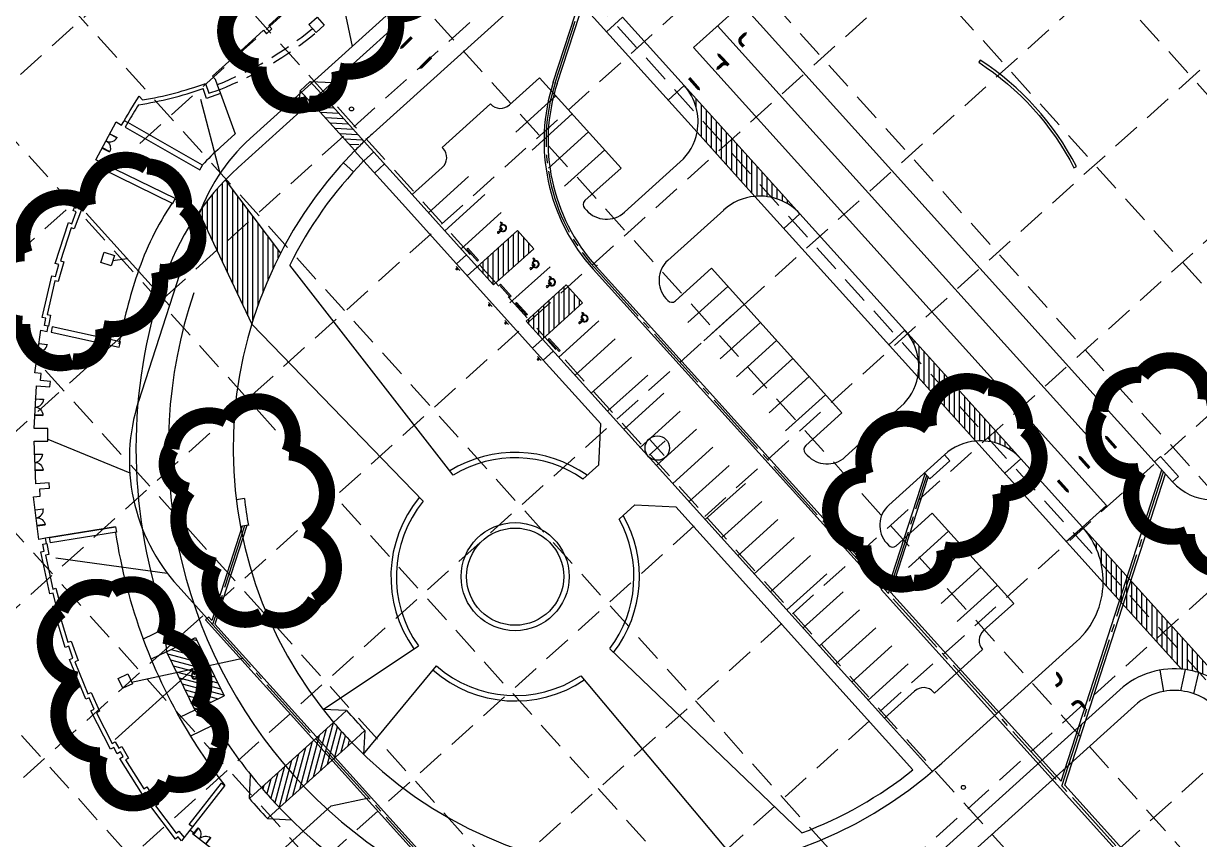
# Model space of a CAD drawing. Header units: inches. Extents: x 5194 to 8721, y 2249 to 5862.
# Drawn here: x 6874 to 7309.4, y 4544.9 to 4846.8 of the extents above; entities that cross this region are included whole.
import ezdxf

# ---------------------------------------------------------------- set-up
doc = ezdxf.new("R2010")
doc.units = ezdxf.units.IN
doc.header["$LTSCALE"] = 60
doc.header["$MEASUREMENT"] = 0
for name, pattern in [('03139 BASE$0$HIDDEN2', [0.1875, 0.125, -0.0625]), ('HIDDEN', [0.375, 0.25, -0.125]), ('SCENT', [0.55, 0.4, -0.05, 0.05, -0.05])]:
    doc.linetypes.add(name, pattern=pattern)
for name, color, linetype in [('03139 BASE$0$A-CURB', 7, 'Continuous'), ('03139 BASE$0$A-Pkng', 7, 'Continuous'), ('03139 BASE$0$A-Wall-Abov', 8, '03139 BASE$0$HIDDEN2'), ('03139 BASE$0$A1-FLOR-OUTLINE', 7, 'Continuous'), ('03139 BASE$0$A1-FLOR-OUTLINE-NEW', 7, 'Continuous'), ('03139 BASE$0$AS-MOWSTRIP', 7, 'Continuous'), ('03139 BASE$0$CCURB', 7, 'Continuous'), ('03139 BASE$0$CSTRIPE', 8, 'Continuous'), ('03139 BASE$0$CWALK', 7, 'Continuous'), ('03139 BASE$0$DOORSWINGS', 7, 'Continuous'), ('03139 BASE$0$HC', 7, 'Continuous'), ('03139 BASE$0$pinlet', 7, 'Continuous'), ('BASE', 7, 'Continuous'), ('COORD-CL', 7, 'Continuous'), ('grid', 254, 'HIDDEN'), ('Pstm', 7, 'Continuous'), ('pstmcl', 8, 'SCENT')]:
    doc.layers.add(name, color=color, linetype=linetype)
pattern_1 = [(90, (-30.148, 33.408), (-1.875, 6e-11), [])]

# ---------------------------------------------------------------- blocks, each defined once
blk = doc.blocks.new('03139 BASE$0$I_SITE_PARKING_Arrow Right_P')
at = {"color": 0, "linetype": 'ByBlock', "lineweight": -2}
blk.add_lwpolyline([(0, 0, 0.0729, 0.0729, 0), (0.084, 0, 0.0729, 0.0729, -0.413674), (0.187, -0.102, 0.0729, 0.0729, 0), (0.187, -0.134, 0.177, 0, 0), (0.187, -0.27, 0, 0, 0)], format="xyseb", dxfattribs=at)
blk = doc.blocks.new('03139 BASE$0$I_SITE_PARKING_Arrow Straight & Left_P')
at = {"color": 0, "linetype": 'ByBlock', "lineweight": -2}
for points in [[(0, 0, 0.0729, 0.0729, 0), (0.011, 0, 0.0729, 0.0729, 0.413674), (0.114, 0.102, 0.0729, 0.0729, 0), (0.114, 0.134, 0.177, 0, 0), (0.114, 0.27, 0, 0, 0)], [(0, 0, 0.0678, 0.0678, 0), (0.232, 0, 0.174, 0, 0), (0.368, 0, 0, 0, 0)]]:
    blk.add_lwpolyline(points, format="xyseb", dxfattribs=at)
blk = doc.blocks.new('03139 BASE$0$I_SITE_PARKING_Arrow Left_P')
at = {"color": 0, "linetype": 'ByBlock', "lineweight": -2}
blk.add_lwpolyline([(0, 0, 0.0729, 0.0729, 0), (0.084, 0, 0.0729, 0.0729, 0.413674), (0.187, 0.102, 0.0729, 0.0729, 0), (0.187, 0.134, 0.177, 0, 0), (0.187, 0.27, 0, 0, 0)], format="xyseb", dxfattribs=at)
blk = doc.blocks.new('03139 BASE$0$HC2')
at = {"layer": '03139 BASE$0$HC', "linetype": 'Continuous'}
for p, q in [((-0.01, 0.015), (-0.01, 0.009)), ((-0.009, 0.043), (-0.005, -0.005)), ((-0.003, 0.036), (-0.001, 0.016)), ((-0.001, 0.016), (0.015, 0.016)), ((0, 0), (-0.001, 0.011)), ((-0.001, 0.011), (0.015, 0.011)), ((0, 0), (0.027, 0)), ((0.015, 0.011), (0.015, 0.016)), ((0.042, -0.035), (0.027, 0)), ((-0.005, -0.005), (0.024, -0.005)), ((0.039, -0.042), (0.024, -0.005)), ((0.029, -0.028), (0.026, -0.02)), ((0.039, -0.042), (0.055, -0.035)), ((0.042, -0.035), (0.053, -0.03)), ((0.055, -0.035), (0.053, -0.03))]:
    blk.add_line(p, q, dxfattribs=at)
for centre, radius, start, end in [((-0.001, -0.016), 0.0326, 106.7285, 338.4897), ((-0.001, -0.016), 0.0272, 109.1687, 351.8427), ((-0.001, 0.044), 0.00816, 255.546, 184.6199)]:
    blk.add_arc(centre, radius, start, end, dxfattribs=at)

msp = doc.modelspace()

# ---------------------------------------------------------------- hatches: boundary and pattern name
at = {"layer": '03139 BASE$0$CSTRIPE'}
h = msp.add_hatch(dxfattribs=at)
h.set_pattern_fill('ANSI31', color=256, scale=15, angle=312.0636, style=0)
h.set_pattern_definition([(357.063597, (-0.1603, -0.1239), (0.0960515, 1.87253815), [])])
h.paths.add_polyline_path([(6999.79, 4803.44), (6996.49, 4800.46), (6980.93, 4817.7), (6984.23, 4820.68)])
h = msp.add_hatch(dxfattribs=at)
h.set_pattern_fill('ANSI31', color=256, scale=15, angle=45, style=0)
edge = h.paths.add_edge_path()
edge.add_arc((7146.66, 4762.98), 20, 42.0636, 95.1937)
edge.add_line((7144.85, 4782.9), (7123.42, 4806.65))
edge.add_arc((7103.79, 4810.49), 20, 348.9335, 402.0636)
edge.add_line((7118.64, 4823.89), (7161.51, 4776.38))
h = msp.add_hatch(dxfattribs=at)
h.set_pattern_fill('ANSI31', color=256, scale=15, angle=45, style=0)
h.set_pattern_definition([(90, (6902.7453, 4513.1456), (-1.875, 6e-11), [])])
h.paths.add_polyline_path([(6969.26, 4761.91), (6961.31, 4772.45, 0.034911), (6951.23, 4751.13), (6958.54, 4735.63, -0.045264)])
h.paths.add_polyline_path([(6961.31, 4772.45), (6948.81, 4788.99, 0.038606), (6938.95, 4777.15), (6951.23, 4751.13, -0.034911)])
h = msp.add_hatch(dxfattribs=at)
h.set_pattern_fill('ANSI31', color=256, scale=15, angle=45, style=0)
h.set_pattern_definition(pattern_1)
h.paths.add_polyline_path([(7042.06, 4756.81), (7048.09, 4750.13), (7062.94, 4763.53), (7056.91, 4770.21)])
h = msp.add_hatch(dxfattribs=at)
h.set_pattern_fill('ANSI31', color=256, scale=15, angle=45, style=0)
h.set_pattern_definition(pattern_1)
h.paths.add_polyline_path([(7060.15, 4736.76), (7066.18, 4730.08), (7081.03, 4743.48), (7075, 4750.16)])
h = msp.add_hatch(dxfattribs=at)
h.set_pattern_fill('ANSI31', color=256, scale=15, angle=45, style=0)
edge = h.paths.add_edge_path()
edge.add_line((7200.37, 4733.32), (7243.25, 4685.8))
edge.add_arc((7228.4, 4672.41), 20, 42.0636, 95.1937)
edge.add_line((7226.59, 4692.32), (7205.15, 4716.08))
edge.add_arc((7185.52, 4719.92), 20, 348.9335, 402.0636)
h = msp.add_hatch(dxfattribs=at)
h.set_pattern_fill('ANSI31', color=256, scale=15, angle=45, style=0)
h.paths.add_polyline_path([(7294.22, 4629.33), (7288.28, 4623.97), (7302.75, 4607.93, -0.01281), (7304.28, 4607.75, -0.041739), (7309.15, 4606.64, -0.13315), (7322.35, 4598.14)])
h.paths.add_polyline_path([(7266.08, 4660.51, -0.189103), (7273.8, 4640), (7288.28, 4623.97), (7294.22, 4629.33)])
h = msp.add_hatch(dxfattribs=at)
h.set_pattern_fill('ANSI31', color=256, scale=15, angle=300, style=0)
h.paths.add_polyline_path([(6937.75, 4619.64), (6948.28, 4598.07), (6937.49, 4592.81), (6926.97, 4614.38)])
h = msp.add_hatch(dxfattribs=at)
h.set_pattern_fill('ANSI31', color=256, scale=15, angle=30, style=0)
h.paths.add_polyline_path([(6995.55, 4580.81, -0.01592), (6988.85, 4588.23), (6979.93, 4580.19, 0.014789), (6986.63, 4572.77)])
h.paths.add_polyline_path([(6986.63, 4572.77, -0.014789), (6979.93, 4580.19), (6971.02, 4572.15, 0.013809), (6977.72, 4564.72)])
h.paths.add_polyline_path([(6971.02, 4572.15), (6962.26, 4564.24, 0.012938), (6968.95, 4556.81), (6977.72, 4564.72, -0.013809)])

# ---------------------------------------------------------------- linework, layer by layer
at = {"layer": '03139 BASE$0$A-CURB', "ltscale": 260}
for p, q in [((7105.72, 4687.07), (7111.59, 4692.37)), ((7105.88, 4692.88), (7111.25, 4686.94))]:
    msp.add_line(p, q, dxfattribs=at)
at = {"layer": '03139 BASE$0$A-CURB'}
msp.add_lwpolyline([(7262.97, 4793.43), (7263.86, 4793.89, 0.130537), (7228.26, 4833.34), (7227.72, 4832.5, -0.130617)], format="xyb", close=True, dxfattribs=at)
at = {"layer": '03139 BASE$0$A-CURB', "ltscale": 260}
msp.add_circle((7108.7, 4689.76), 4.53, dxfattribs=at)
at = {"layer": '03139 BASE$0$A-Pkng', "lineweight": -2}
for points in [[(7017.8, 4841.76, 1.13, 1.13, 0), (7015.05, 4839.03, 2.91, 0, 0), (7013.44, 4837.44, 0, 0, 0)], [(7024.91, 4834.34, 1.13, 1.13, 0), (7022.16, 4831.61, 2.91, 0, 0), (7020.56, 4830.02, 0, 0, 0)], [(7120.49, 4826.68, 1.13, 1.13, 0), (7123.05, 4823.76, 2.91, 0, 0), (7124.54, 4822.06, 0, 0, 0)], [(7278.53, 4689.75, 1.13, 1.13, 0), (7275.95, 4692.64, 2.91, 0, 0), (7274.44, 4694.32, 0, 0, 0)], [(7268.7, 4682.34, 1.13, 1.13, 0), (7266.12, 4685.22, 2.91, 0, 0), (7264.61, 4686.9, 0, 0, 0)], [(7257.04, 4677.8, 1.13, 1.13, 0), (7259.63, 4674.91, 2.91, 0, 0), (7261.14, 4673.23, 0, 0, 0)]]:
    msp.add_lwpolyline(points, format="xyseb", dxfattribs=at)
at = {"layer": '03139 BASE$0$A-Wall-Abov'}
for centre, radius, start, end in [((6896.94, 4947.23), 132.36, 291.6713, 309.4628), ((6897.02, 4947.09), 134.19, 291.6215, 309.5126)]:
    msp.add_arc(centre, radius, start, end, dxfattribs=at)
at = {"layer": '03139 BASE$0$A1-FLOR-OUTLINE'}
msp.add_lwpolyline([(6947.29, 4565.73), (6948.47, 4564.81), (6936.59, 4549.56), (6935.4, 4550.48)], close=True, dxfattribs=at)
at = {"layer": '03139 BASE$0$A1-FLOR-OUTLINE-NEW'}
msp.add_line((6908.09, 4660.6), (6882.19, 4656.37), dxfattribs=at)
msp.add_lwpolyline([(6956.12, 4531.78), (6936.66, 4546.95), (6936.97, 4547.34), (6935.66, 4548.37), (6932.57, 4544.4), (6931.35, 4545.86), (6930.34, 4545.02), (6920.79, 4557.66), (6921.89, 4558.42), (6919.25, 4562.25), (6918.14, 4561.5), (6909.74, 4574.92), (6910.89, 4575.59), (6909.89, 4577.32), (6908.74, 4576.66), (6907.43, 4578.98), (6906.27, 4578.34), (6899.02, 4592.52), (6900.23, 4593.09), (6898.29, 4597.33), (6897.07, 4596.79), (6891.08, 4611.55), (6892.34, 4612.01), (6890.78, 4616.41), (6889.51, 4615.97), (6884.84, 4631.2), (6886.13, 4631.54), (6884.96, 4636.06), (6883.74, 4635.76), (6880.39, 4651.33), (6881.65, 4651.55), (6881.19, 4654.18), (6882.5, 4654.39), (6882.19, 4656.37), (6879.72, 4655.97), (6877.76, 4671.76), (6880.25, 4671.99), (6880.03, 4674.62), (6883.68, 4674.9), (6883.54, 4676.89), (6878.55, 4676.53), (6877.98, 4692.35), (6882.98, 4692.31), (6883.02, 4696.98), (6878.02, 4697.02), (6878.83, 4712.83), (6883.81, 4712.39), (6883.98, 4714.39), (6880.34, 4714.71), (6880.6, 4717.34), (6878.28, 4717.59), (6880.47, 4733.34), (6882.77, 4732.94), (6883.12, 4734.91), (6881.81, 4735.14), (6882.3, 4737.76), (6881, 4738.01), (6884.56, 4753.54), (6885.85, 4753.19), (6887.09, 4757.69), (6885.81, 4758.06), (6890.71, 4773.21), (6891.96, 4772.75), (6893.59, 4777.13), (6892.36, 4777.62), (6898.56, 4792.28), (6899.77, 4791.72), (6900.9, 4794.13), (6902.1, 4793.55), (6902.97, 4795.35), (6900.87, 4796.37), (6908.33, 4810.42), (6910.35, 4809.26, -0.013365), (6916.86, 4819.92), (6918.09, 4818.55, 0.046469), (6941.43, 4824.69), (6942.69, 4821.03), (6946.47, 4822.34), (6945.17, 4826.12), (6944.05, 4827.36), (6952.46, 4834.95), (6953.58, 4833.71), (6955.56, 4835.5), (6954.44, 4836.73), (6962.86, 4844.33), (6963.97, 4843.09), (6965.95, 4844.88), (6964.84, 4846.11), (6973.25, 4853.71)], format="xyb", dxfattribs=at)
for points in [[(6979.73, 4846.53), (6982.7, 4849.21), (6985.38, 4846.24), (6982.41, 4843.56)], [(6912.69, 4810.22), (6911.65, 4808.52), (6939.29, 4792.68), (6940.29, 4794.42)], [(6903.54, 4795.07), (6902.63, 4793.29), (6929.34, 4780.31), (6930.21, 4782.11)], [(6884.66, 4734.57), (6884.24, 4732.62), (6909.5, 4727.13), (6909.93, 4729.08)], [(6883.67, 4656.61), (6908.09, 4660.6), (6908.42, 4658.62), (6883.99, 4654.63)]]:
    msp.add_lwpolyline(points, close=True, dxfattribs=at)
at = {"layer": '03139 BASE$0$A1-FLOR-OUTLINE-NEW', "color": 2}
msp.add_lwpolyline([(6903.54, 4795.07), (6902.63, 4793.29), (6929.34, 4780.31), (6930.21, 4782.11)], close=True, dxfattribs=at)
at = {"layer": '03139 BASE$0$AS-MOWSTRIP'}
for p, q in [((6941.76, 4819.12), (6940.5, 4822.77)), ((6946.96, 4820.92), (6941.76, 4819.12)), ((6911.36, 4811), (6912.69, 4810.22))]:
    msp.add_line(p, q, dxfattribs=at)
for points in [[(6902.26, 4793.49), (6900.49, 4789.74), (6899.34, 4790.27), (6894.33, 4778.44), (6895.51, 4777.97), (6892.85, 4770.83), (6891.66, 4771.27), (6887.71, 4759.07), (6888.93, 4758.72), (6886.9, 4751.36), (6885.67, 4751.69), (6882.8, 4739.19), (6884.05, 4738.95), (6883.28, 4734.86)], [(6882.67, 4654.44), (6883.38, 4650.34), (6882.19, 4650.13), (6884.88, 4637.59), (6886.04, 4637.87), (6887.96, 4630.48), (6886.73, 4630.15), (6890.49, 4617.9), (6891.69, 4618.31), (6894.25, 4611.12), (6893.06, 4610.68), (6897.88, 4598.79), (6899.04, 4599.31), (6902.21, 4592.36), (6901.06, 4591.82), (6906.9, 4580.4), (6908.01, 4581.02), (6909.3, 4578.72), (6910.44, 4579.37), (6912.94, 4575.05), (6911.83, 4574.41), (6918.59, 4563.62), (6919.64, 4564.33), (6923.98, 4558.03), (6922.93, 4557.31), (6930.59, 4547.18), (6931.54, 4547.96), (6933.51, 4545.61)]]:
    msp.add_lwpolyline(points, dxfattribs=at)
for centre, radius, start, end in [((6896.8, 4946.89), 131.59, 278.6724, 289.3964), ((7112.98, 4692.9), 232.17, 147.7435, 149.6381)]:
    msp.add_arc(centre, radius, start, end, dxfattribs=at)
at = {"layer": '03139 BASE$0$CCURB'}
for p, q in [((7037.36, 4869.18), (6987.44, 4824.14)), ((7053.44, 4851.36), (7003.52, 4806.32)), ((7139.95, 4854.01), (7299.5, 4677.2)), ((7095.81, 4849.19), (7118.64, 4823.89)), ((7065.12, 4826.78), (7053.98, 4816.73)), ((7065.12, 4826.78), (7095.27, 4793.38)), ((6987.44, 4824.14), (6984.06, 4821.08)), ((6980.35, 4817.73), (6953.5, 4793.51)), ((7046.92, 4817.1), (7029.1, 4801.02)), ((7029.1, 4801.02), (7029.44, 4800.65)), ((7096.55, 4777.02), (7117.19, 4795.64)), ((7029.08, 4793.58), (7017.94, 4783.53)), ((7095.27, 4793.38), (7081.9, 4781.32)), ((7017.94, 4783.53), (7042.06, 4756.81)), ((7081.76, 4778.49), (7082.43, 4777.75)), ((7112.63, 4759.21), (7133.27, 4777.83)), ((7161.51, 4776.38), (7200.37, 4733.32)), ((7034.33, 4757.91), (7066.49, 4722.28)), ((7115.4, 4744.2), (7128.77, 4756.26)), ((7128.77, 4756.26), (7177, 4702.8)), ((7111.91, 4745.08), (7112.58, 4744.34)), ((7066.18, 4730.08), (7192.8, 4589.77)), ((7163.64, 4690.74), (7177, 4702.8)), ((7178.29, 4686.45), (7198.92, 4705.07)), ((7163.49, 4687.92), (7164.16, 4687.18)), ((7194.37, 4668.63), (7215, 4687.25)), ((7243.25, 4685.8), (7266.08, 4660.51)), ((7210.5, 4665.68), (7197.14, 4653.62)), ((7210.5, 4665.68), (7240.65, 4632.27)), ((7193.64, 4654.51), (7194.31, 4653.77)), ((7240.65, 4632.27), (7229.51, 4622.22)), ((6925.72, 4628.23), (6926.97, 4614.38)), ((7263.9, 4618.14), (7213.99, 4573.09)), ((6926.97, 4614.38), (6937.49, 4592.81)), ((7229.15, 4615.16), (7211.33, 4599.08)), ((7203.94, 4599.82), (7192.8, 4589.77)), ((7211, 4599.46), (7211.33, 4599.08)), ((7279.98, 4600.32), (7230.07, 4555.27)), ((6947.64, 4583.29), (6937.49, 4592.81)), ((7230.07, 4555.27), (7196.13, 4524.65))]:
    msp.add_line(p, q, dxfattribs=at)
for centre, radius, start, end in [((7050.63, 4820.45), 5, 222.0636, 312.0636), ((7108.75, 4689.7), 157.08, 132.0636, 133.7255), ((7103.79, 4810.49), 20, 312.0636, 348.9335), ((7108.75, 4689.7), 157.08, 135.5513, 220.2395), ((7025.73, 4797.3), 5, 312.0636, 42.0636), ((7020.5, 4719.27), 100, 132.0636, 161.4799), ((7083.24, 4779.83), 2, 132.0636, 222.0636), ((7146.66, 4762.98), 20, 132.0636, 132.0636), ((7146.66, 4762.98), 20, 95.1937, 132.0636), ((7089.85, 4784.45), 10, 222.0636, 312.0636), ((7119.33, 4751.78), 10, 132.0636, 222.0636), ((7108.75, 4689.7), 193.08, 161.4799, 198.5647), ((7114.06, 4745.68), 2, 222.0636, 312.0636), ((7185.52, 4719.92), 20, 312.0636, 348.9335), ((7164.98, 4689.26), 2, 132.0636, 222.0636), ((7228.4, 4672.41), 20, 95.1937, 132.0636), ((7171.59, 4693.88), 10, 222.0636, 312.0636), ((7314.35, 4690.6), 20, 222.0636, 312.0636), ((7201.07, 4661.21), 10, 132.0636, 222.0636), ((7195.8, 4655.11), 2, 222.0636, 312.0636), ((7243.8, 4640.41), 30, 312.0636, 359.2302), ((7232.86, 4618.51), 5, 132.0636, 222.0636), ((7108.75, 4689.7), 203.08, 200.3524, 211.6563), ((7300.08, 4578.05), 30, 81.9614, 132.0636), ((7300.08, 4578.05), 30, 42.0636, 72.401), ((7207.29, 4596.11), 5, 42.0636, 132.0636), ((7300.08, 4578.05), 22, 54.4527, 99.9096), ((7108.75, 4689.7), 193.08, 213.4441, 220.5797), ((7108.75, 4689.7), 157.08, 223.8877, 312.0636), ((7108.75, 4689.7), 193.08, 223.5475, 282.6473)]:
    msp.add_arc(centre, radius, start, end, dxfattribs=at)
at = {"layer": '03139 BASE$0$CSTRIPE'}
for p, q in [((7122.13, 4837.93), (7139.95, 4854.01)), ((7131.04, 4845.97), (7283.89, 4676.59)), ((7122.13, 4837.93), (7274.99, 4668.55)), ((6984.06, 4821.08), (7000.18, 4803.22)), ((7071.15, 4820.1), (7056.3, 4806.7)), ((7118.64, 4823.89), (7161.51, 4776.38)), ((6980.45, 4817.82), (6996.71, 4799.8)), ((7077.18, 4813.42), (7062.33, 4800.02)), ((7083.21, 4806.74), (7068.36, 4793.34)), ((7123.42, 4806.65), (7144.85, 4782.9)), ((7089.24, 4800.06), (7074.39, 4786.66)), ((7038.82, 4790.25), (7023.97, 4776.85)), ((6969.26, 4761.91), (6948.84, 4788.96)), ((7044.85, 4783.57), (7030, 4770.17)), ((6938.99, 4777.05), (6958.54, 4735.63)), ((7050.88, 4776.89), (7036.03, 4763.49)), ((7056.91, 4770.21), (7042.06, 4756.81)), ((7056.91, 4770.21), (7062.94, 4763.53)), ((7062.94, 4763.53), (7048.09, 4750.13)), ((7035.53, 4755.51), (7034.19, 4756.99)), ((7042.06, 4756.81), (7048.09, 4750.13)), ((7068.97, 4756.84), (7054.12, 4743.45)), ((7075, 4750.16), (7060.15, 4736.76)), ((7075, 4750.16), (7081.03, 4743.48)), ((7119.95, 4736.17), (7134.8, 4749.57)), ((7047.59, 4742.14), (7046.25, 4743.63)), ((7081.03, 4743.48), (7066.18, 4730.08)), ((7125.98, 4729.49), (7140.82, 4742.89)), ((7053.62, 4735.46), (7052.28, 4736.95)), ((7060.15, 4736.76), (7066.18, 4730.08)), ((7087.06, 4736.8), (7072.21, 4723.4)), ((7132.01, 4722.81), (7146.85, 4736.21)), ((7200.37, 4733.32), (7243.25, 4685.8)), ((7093.08, 4730.12), (7078.24, 4716.72)), ((7138.04, 4716.13), (7152.88, 4729.53)), ((7065.68, 4722.1), (7064.34, 4723.58)), ((7099.11, 4723.44), (7084.27, 4710.04)), ((7144.07, 4709.45), (7158.91, 4722.85)), ((7105.14, 4716.75), (7090.3, 4703.36)), ((7150.1, 4702.77), (7164.94, 4716.17)), ((7205.15, 4716.08), (7226.59, 4692.32)), ((7111.17, 4710.07), (7096.33, 4696.67)), ((7156.12, 4696.08), (7170.97, 4709.48)), ((7117.2, 4703.39), (7102.36, 4689.99)), ((7123.23, 4696.71), (7108.38, 4683.31)), ((7129.26, 4690.03), (7114.41, 4676.63)), ((7135.29, 4683.35), (7120.44, 4669.95)), ((7141.32, 4676.67), (7126.47, 4663.27)), ((7147.35, 4669.98), (7132.5, 4656.58)), ((7274.99, 4668.55), (7266.08, 4660.51)), ((7153.38, 4663.3), (7138.53, 4649.9)), ((7216.53, 4659), (7201.68, 4645.6)), ((7266.08, 4660.51), (7322.35, 4598.14)), ((7159.41, 4656.62), (7144.56, 4643.22)), ((7222.56, 4652.32), (7207.71, 4638.92)), ((7165.44, 4649.94), (7150.59, 4636.54)), ((7171.47, 4643.26), (7156.62, 4629.86)), ((7228.59, 4645.64), (7213.74, 4632.24)), ((7234.62, 4638.96), (7219.77, 4625.56)), ((7273.8, 4640), (7302.75, 4607.93)), ((7177.5, 4636.58), (7162.65, 4623.18)), ((7183.53, 4629.89), (7168.68, 4616.49)), ((6926.97, 4614.38), (6937.75, 4619.64)), ((6937.75, 4619.64), (6948.28, 4598.07)), ((7189.56, 4623.21), (7174.71, 4609.81)), ((7195.59, 4616.53), (7180.74, 4603.13)), ((7201.62, 4609.85), (7186.77, 4596.45)), ((6937.49, 4592.81), (6948.28, 4598.07)), ((6962.11, 4564.11), (6988.85, 4588.23)), ((6968.81, 4556.68), (6995.55, 4580.81))]:
    msp.add_line(p, q, dxfattribs=at)
for points in [[(7038.15, 4763.38), (7038.52, 4763.72), (7042.54, 4759.26), (7042.17, 4758.93)], [(7050.21, 4750.02), (7050.58, 4750.35), (7054.6, 4745.9), (7054.23, 4745.56)], [(7056.24, 4743.34), (7056.61, 4743.67), (7060.63, 4739.22), (7060.26, 4738.88)], [(7068.3, 4729.97), (7068.67, 4730.31), (7072.69, 4725.85), (7072.32, 4725.52)]]:
    msp.add_lwpolyline(points, close=True, dxfattribs=at)
at = {"layer": '03139 BASE$0$CSTRIPE', "const_width": 0.5}
for points in [[(7034.18, 4755.98, 1), (7034.68, 4755.98, 1)], [(7046.24, 4742.62, 1), (7046.74, 4742.62, 1)], [(7052.27, 4735.94, 1), (7052.77, 4735.94, 1)], [(7064.32, 4722.57, 1), (7064.82, 4722.57, 1)]]:
    msp.add_lwpolyline(points, format="xyb", close=True, dxfattribs=at)
at = {"layer": '03139 BASE$0$CSTRIPE'}
for centre, radius, start, end in [((7108.75, 4689.7), 181.08, 161.4799, 282.6473), ((7300.08, 4578.05), 30, 72.401, 81.9614)]:
    msp.add_arc(centre, radius, start, end, dxfattribs=at)
at = {"layer": '03139 BASE$0$CWALK'}
for p, q in [((7076.2, 4858.97), (7123.42, 4806.65)), ((7089.87, 4843.83), (7095.81, 4849.19)), ((6976.49, 4822), (6980.2, 4825.35)), ((6980.2, 4825.35), (6988.58, 4825.02)), ((6984.06, 4821.08), (6980.2, 4825.35)), ((6946.47, 4822.34), (6952.46, 4806.04)), ((6976.52, 4822.22), (6975.37, 4813.24)), ((6980.35, 4817.73), (6976.49, 4822)), ((6984.06, 4821.08), (6980.35, 4817.73)), ((7112.7, 4818.53), (7118.64, 4823.89)), ((6952.46, 4806.04), (6946.8, 4800.93)), ((7017.94, 4783.53), (7000.18, 4803.22)), ((7014.23, 4780.19), (6996.62, 4799.7)), ((6999.98, 4795.98), (7003.69, 4799.33)), ((6996.19, 4791.97), (6992.49, 4795.33)), ((7003.99, 4791.53), (7007.71, 4794.88)), ((7144.85, 4782.9), (7205.15, 4716.08)), ((7014.23, 4780.19), (7034.33, 4757.91)), ((7155.57, 4771.02), (7161.51, 4776.38)), ((7038.04, 4761.26), (7034.33, 4757.91)), ((7042.06, 4756.81), (7038.35, 4753.46)), ((7194.43, 4727.96), (7200.37, 4733.32)), ((7066.18, 4730.08), (7062.47, 4726.73)), ((7070.2, 4725.63), (7066.49, 4722.28)), ((7066.49, 4722.28), (7087.8, 4698.66)), ((7087.02, 4683.57), (7087.8, 4698.66)), ((7226.59, 4692.32), (7273.8, 4640)), ((7237.31, 4680.45), (7243.25, 4685.8)), ((7081.18, 4678.29), (7087.02, 4683.57)), ((7094.57, 4663.44), (7100.42, 4668.72)), ((7100.42, 4668.72), (7115.52, 4667.94)), ((7115.52, 4667.94), (7203.34, 4570.62)), ((7260.14, 4655.15), (7266.08, 4660.51)), ((6926.2, 4622.9), (6918.35, 4619.07)), ((6984.93, 4593.05), (7020.26, 4616.58)), ((6926.97, 4614.38), (6921.29, 4611.61)), ((6999.94, 4576.43), (7026.96, 4609.16)), ((7296.3, 4599.72), (7294.92, 4607.6)), ((7302.49, 4599.91), (7304.28, 4607.75)), ((7307.37, 4598.8), (7309.15, 4606.64)), ((7285.34, 4594.38), (7196.66, 4514.35)), ((6937.49, 4592.81), (6931.82, 4590.04)), ((6993.68, 4592.6), (6984.83, 4593.05)), ((6993.68, 4592.6), (6988.85, 4588.23)), ((7192.8, 4589.77), (7210.56, 4570.09)), ((6943.74, 4586.95), (6935.89, 4583.12)), ((7000.38, 4585.18), (6995.55, 4580.81)), ((7000.38, 4585.18), (6999.93, 4576.33)), ((6957.65, 4560.09), (6958.11, 4568.94)), ((6948.47, 4564.81), (6948.55, 4564.9)), ((6957.65, 4560.09), (6962.11, 4564.11)), ((6964.35, 4552.66), (6968.81, 4556.68)), ((6964.35, 4552.66), (6973.2, 4552.21))]:
    msp.add_line(p, q, dxfattribs=at)
for points in [[(6981.63, 4819.99, 0, 0.52, 0), (6980.56, 4821.18, 0, 0, 0), (6979.14, 4822.76, 0, 0, 0)], [(7120.04, 4815.34, 0, 0.52, 0), (7118.97, 4816.53, 0, 0, 0), (7117.55, 4818.1, 0, 0, 0)], [(6997.5, 4796.75, 0, 0.52, 0), (6996.42, 4795.57, 0, 0, 0), (6994.98, 4794.01, 0, 0, 0)], [(7002.52, 4796.59, 0, 0.52, 0), (7003.6, 4795.4, 0, 0, 0), (7005.02, 4793.83, 0, 0, 0)], [(7153.2, 4778.65, 0, 0.52, 0), (7154.28, 4777.46, 0, 0, 0), (7155.7, 4775.88, 0, 0, 0)], [(7039.45, 4755.9, 0, 0.52, 0), (7038.38, 4757.08, 0, 0, 0), (7036.96, 4758.66, 0, 0, 0)], [(7064.88, 4727.49, 0, 0.52, 0), (7065.96, 4726.3, 0, 0, 0), (7067.38, 4724.72, 0, 0, 0)], [(7202.13, 4723.93, 0, 0.52, 0), (7201.06, 4725.12, 0, 0, 0), (7199.64, 4726.7, 0, 0, 0)], [(7235.06, 4688.6, 0, 0.52, 0), (7236.13, 4687.41, 0, 0, 0), (7237.55, 4685.84, 0, 0, 0)], [(7268.32, 4651.67, 0, 0.52, 0), (7267.25, 4652.86, 0, 0, 0), (7265.83, 4654.43, 0, 0, 0)], [(6923.33, 4615.31, 0, 0.52, 0), (6922.71, 4616.79, 0, 0, 0), (6921.89, 4618.75, 0, 0, 0)], [(7301.52, 4603.8, 0, 0.52, 0), (7299.92, 4603.82, 0, 0, 0), (7297.8, 4603.85, 0, 0, 0)], [(6936.32, 4589.63, 0, 0.52, 0), (6937.09, 4588.23, 0, 0, 0), (6938.12, 4586.37, 0, 0, 0)], [(6993.58, 4585.46, 0, 0.52, 0), (6994.77, 4586.53, 0, 0, 0), (6996.35, 4587.95, 0, 0, 0)], [(6964.23, 4559.5, 0, 0.52, 0), (6963.04, 4558.43, 0, 0, 0), (6961.46, 4557.01, 0, 0, 0)]]:
    msp.add_lwpolyline(points, format="xyseb", dxfattribs=at)
for points in [[(7033.14, 4679.72), (6972.61, 4757.47)], [(7022.06, 4670.08), (6958.54, 4735.63)], [(7091.08, 4615.51), (7162.23, 4547.34)], [(7080.36, 4605.47), (7139.07, 4535.58)], [(6936.59, 4549.56), (6935.66, 4548.37)]]:
    msp.add_lwpolyline(points, dxfattribs=at)
for radius in [20, 18]:
    msp.add_circle((7056.06, 4642.16), radius, dxfattribs=at)
for centre, radius, start, end in [((7103.79, 4810.49), 20, 348.9335, 42.0636), ((7108.75, 4689.7), 157.08, 133.7255, 135.5513), ((7020.5, 4719.27), 110, 132.0636, 136.8763), ((7108.75, 4689.7), 152.08, 135.6661, 153.5375), ((7146.66, 4762.98), 20, 42.0636, 95.1937), ((7020.5, 4719.27), 110, 146.2137, 161.4799), ((7108.75, 4689.7), 203.08, 161.4799, 169.0292), ((7185.52, 4719.92), 20, 348.9335, 42.0636), ((7228.4, 4672.41), 20, 42.0636, 95.1937), ((7056.06, 4642.16), 46, 54.6195, 121.6782), ((7056.06, 4642.16), 44, 55.2002, 121.3941), ((7056.06, 4642.16), 46, 140.3308, 215.4574), ((7056.06, 4642.16), 44, 140.6155, 215.5386), ((7056.06, 4642.16), 44, 322.7331, 28.927), ((7056.06, 4642.16), 46, 322.449, 29.5077), ((7243.8, 4640.41), 30, 359.2302, 42.0636), ((7108.75, 4689.7), 203.08, 188.8197, 200.3524), ((7056.06, 4642.16), 46, 228.6698, 303.7963), ((7056.06, 4642.16), 44, 228.5886, 303.5117), ((7300.08, 4578.05), 22, 99.9096, 132.0636), ((6849.29, 4455.56), 199.08, 40.6244, 43.5028), ((7108.75, 4689.7), 157.08, 220.2395, 223.8877), ((7108.75, 4689.7), 203.08, 211.6563, 217.9188), ((7108.75, 4689.7), 152.08, 290.5897, 308.4611), ((7108.89, 4689.83), 193.27, 220.5811, 223.5461), ((7108.75, 4689.7), 199.08, 220.6244, 223.5028)]:
    msp.add_arc(centre, radius, start, end, dxfattribs=at)
at = {"layer": '03139 BASE$0$DOORSWINGS', "elevation": -2.33}
for points in [[(6904.62, 4803.4, 0.412782), (6908.66, 4804.64, 0.792387)], [(6904.62, 4803.4, -0.412782), (6905.84, 4799.35, -0.792387)], [(6879.39, 4725.47, 0.412782), (6882.76, 4728.03, 0.792387)], [(6879.39, 4725.47, -0.412782), (6881.93, 4722.09, -0.792387)], [(6878.75, 4663.89, 0.412782), (6881.35, 4667.24, 0.792387)], [(6878.75, 4663.89, -0.412782), (6882.08, 4661.28, -0.792387)]]:
    msp.add_lwpolyline(points, format="xyb", dxfattribs=at)
at = {"layer": '03139 BASE$0$DOORSWINGS'}
for points in [[(6906.01, 4806.06), (6908.66, 4804.64), (6908.59, 4804.52), (6905.95, 4805.93)], [(6903.19, 4800.76), (6905.84, 4799.35), (6905.91, 4799.48), (6903.26, 4800.89)], [(6879.79, 4728.45), (6882.76, 4728.03), (6882.74, 4727.89), (6879.77, 4728.3)], [(6878.96, 4722.5), (6881.93, 4722.09), (6881.95, 4722.23), (6878.98, 4722.65)], [(6878.47, 4707.94), (6881.47, 4707.79), (6881.46, 4707.64), (6878.46, 4707.8)], [(6878.16, 4701.95), (6881.16, 4701.8), (6881.17, 4701.94), (6878.17, 4702.09)], [(6878.05, 4687.44), (6881.05, 4687.55), (6881.05, 4687.41), (6878.06, 4687.3)], [(6878.27, 4681.45), (6881.27, 4681.56), (6881.26, 4681.7), (6878.26, 4681.59)], [(6878.37, 4666.87), (6881.34, 4667.24), (6881.36, 4667.09), (6878.39, 4666.72)], [(6879.11, 4660.91), (6882.08, 4661.28), (6882.06, 4661.43), (6879.09, 4661.06)], [(6936.8, 4546.85), (6938.65, 4549.22), (6938.76, 4549.13), (6936.92, 4546.76)], [(6941.53, 4543.16), (6943.38, 4545.53), (6943.26, 4545.62), (6941.42, 4543.25)]]:
    msp.add_lwpolyline(points, close=True, dxfattribs=at)
for points in [[(6878.33, 4704.94, 0.412782), (6881.47, 4707.79, 0.792387)], [(6878.33, 4704.94, -0.412782), (6881.16, 4701.8, -0.792387)], [(6878.17, 4684.45, 0.412782), (6881.05, 4687.55, 0.792387)], [(6878.17, 4684.45, -0.412782), (6881.27, 4681.56, -0.792387)], [(6939.18, 4545.02, 0.412782), (6938.65, 4549.22, 0.792387)], [(6939.18, 4545.02, -0.412782), (6943.38, 4545.53, -0.792387)]]:
    msp.add_lwpolyline(points, format="xyb", dxfattribs=at)
at = {"layer": '03139 BASE$0$pinlet', "color": 5}
for p, q in [((7209.59, 4678.33), (7217.01, 4685.03)), ((7217.01, 4685.03), (7215, 4687.25)), ((7292.8, 4684.62), (7295.03, 4686.63)), ((7301.73, 4679.21), (7295.03, 4686.63)), ((7209.59, 4678.33), (7207.58, 4680.55)), ((7299.5, 4677.2), (7301.73, 4679.21)), ((6955.81, 4671.04), (6952.84, 4670.58)), ((6957.34, 4661.16), (6954.38, 4660.7))]:
    msp.add_line(p, q, dxfattribs=at)
for points in [[(6907.68, 4761.04), (6906.5, 4757.22), (6902.68, 4758.4), (6903.86, 4762.22)], [(6914.38, 4602.55), (6910.75, 4600.87), (6909.07, 4604.5), (6912.7, 4606.18)]]:
    msp.add_lwpolyline(points, close=True, dxfattribs=at)
msp.add_arc((7108.75, 4689.7), 154.08, 186.9574, 190.6767, dxfattribs=at)
at = {"layer": 'BASE', "color": 170, "const_width": 6}
for points in [[(7011.67, 4850.28, 0.520567), (7011.67, 4850.28, 0.765195), (7020.89, 4873.95, 0.417879), (7007.24, 4889.31, 0.6649), (6985.33, 4874.91, 0.744833), (6961.95, 4857.16, 0.975642), (6961.01, 4830.99, 0.520567), (6979.55, 4817.18, 0.520567), (6990.89, 4829.43, 0.540264), (7011.67, 4850.28)], [(6924.24, 4754.96, 0.520567), (6924.24, 4754.96, 0.765195), (6933.45, 4778.63, 0.417879), (6919.81, 4794, 0.6649), (6897.89, 4779.59, 0.744833), (6874.52, 4761.85, 0.975642), (6873.57, 4735.68, 0.520567), (6892.11, 4721.86, 0.520567), (6903.46, 4734.12, 0.540264), (6924.24, 4754.96)], [(7311.68, 4707.64, 0.520567), (7311.68, 4707.64, 0.765195), (7288.01, 4716.85, 0.417879), (7272.65, 4703.21, 0.6649), (7287.06, 4681.29, 0.744833), (7304.8, 4657.92, 0.975642), (7330.97, 4656.97, 0.520567), (7344.78, 4675.51, 0.520567), (7332.53, 4686.86, 0.540264), (7311.68, 4707.64)], [(7235.66, 4673.07, 0.520567), (7235.66, 4673.07, 0.765195), (7244.87, 4696.74, 0.417879), (7231.23, 4712.1, 0.6649), (7209.31, 4697.69, 0.744833), (7185.94, 4679.95, 0.975642), (7184.99, 4653.78, 0.520567), (7203.53, 4639.97, 0.520567), (7214.88, 4652.22, 0.540264), (7235.66, 4673.07)], [(6944.85, 4646.24, 0.520567), (6944.85, 4646.24, 0.765195), (6962.27, 4627.76, 0.417879), (6982.01, 4633.49, 0.6649), (6978.39, 4659.47, 0.744833), (6972.39, 4688.19, 0.975642), (6949.16, 4700.28, 0.520567), (6928.73, 4689.45, 0.520567), (6934.93, 4673.95, 0.540264), (6944.85, 4646.24)], [(6925.96, 4620.32, 0.520567), (6925.96, 4620.32, 0.765195), (6906.92, 4637.13, 0.417879), (6887.8, 4629.62, 0.6649), (6893.77, 4604.08, 0.744833), (6902.37, 4576.02, 0.975642), (6926.61, 4566.11, 0.520567), (6945.97, 4578.76, 0.520567), (6938.38, 4593.63, 0.540264), (6925.96, 4620.32)]]:
    msp.add_lwpolyline(points, format="xyb", close=True, dxfattribs=at)
at = {"layer": 'COORD-CL'}
for centre in [(6995.48, 4815.23), (7222.03, 4564.18)]:
    msp.add_circle(centre, 0.75, dxfattribs=at)
at = {"layer": 'grid', "color": 252, "linetype": 'HIDDEN', "lineweight": 0, "ltscale": 0.7}
for p, q in [((6528.62, 5690.77), (8541.61, 3455.71)), ((6491.5, 5659.74), (8504.49, 3424.68)), ((6455.45, 5627.27), (8468.44, 3392.21)), ((6419.4, 5594.81), (8432.39, 3359.74)), ((6383.35, 5562.34), (8396.34, 3327.28)), ((6347.3, 5529.87), (8360.29, 3294.81)), ((6311.25, 5497.4), (8324.24, 3262.34)), ((6275.2, 5464.94), (8288.19, 3229.87)), ((6239.15, 5432.47), (8252.14, 3197.41)), ((6203.1, 5400), (8216.09, 3164.94)), ((6167.05, 5367.53), (8180.04, 3132.47)), ((7220.11, 5140.72), (5958.22, 4004.21)), ((7252.58, 5104.67), (5990.69, 3968.16)), ((7285.05, 5068.62), (6023.16, 3932.12)), ((7317.51, 5032.57), (6055.63, 3896.07)), ((7349.98, 4996.52), (6088.09, 3860.02)), ((7382.45, 4960.48), (6120.56, 3823.97)), ((7414.92, 4924.43), (6153.03, 3787.92)), ((7447.38, 4888.38), (6185.5, 3751.87)), ((7479.85, 4852.33), (6217.96, 3715.82)), ((7512.32, 4816.28), (6250.43, 3679.77)), ((7544.79, 4780.23), (6282.9, 3643.72))]:
    msp.add_line(p, q, dxfattribs=at)
at = {"layer": 'Pstm', "color": 5}
for p, q in [((7071.61, 4824.63), (7110.82, 4945.76)), ((7070.18, 4825.09), (7091.47, 4890.85)), ((7028.42, 4867.85), (6957.94, 4804.25)), ((6991.09, 4860.07), (6995.73, 4838.35)), ((6939.6, 4818.88), (6946.65, 4791.94)), ((6897.19, 4776.71), (6928.08, 4742.47)), ((6938.24, 4773.84), (6916.62, 4707.04)), ((6907.09, 4759.13), (6912.38, 4759.88)), ((7084.97, 4755.9), (7191.71, 4637.62)), ((7086.08, 4756.91), (7192.82, 4638.62)), ((6882.99, 4693.08), (6913.42, 4680.63)), ((7258.21, 4566.54), (7295.48, 4681.66)), ((7194.05, 4637.64), (7207.85, 4680.25)), ((7195.21, 4636.35), (7209.01, 4678.97)), ((7259.57, 4565.04), (7296.83, 4680.16)), ((6955.03, 4660.8), (6943.73, 4625.88)), ((6956.69, 4661.06), (6944.89, 4624.59)), ((6885.98, 4649.1), (6927.22, 4643.48)), ((6931.25, 4638.59), (6942.03, 4626.64)), ((7191.53, 4637.45), (7193.01, 4638.79)), ((7191.53, 4637.45), (7307.49, 4508.95)), ((7193.01, 4638.79), (7194.05, 4637.64)), ((7195.21, 4636.35), (7258.21, 4566.54)), ((6942.59, 4627.14), (6941.47, 4626.14)), ((6941.47, 4626.14), (7064.6, 4489.7)), ((6942.59, 4627.14), (6943.73, 4625.88)), ((6944.89, 4624.59), (7065.71, 4490.7)), ((6914.06, 4603.17), (6955.26, 4611.98)), ((6907.92, 4581.89), (6937, 4608.07)), ((7259.57, 4565.04), (7308.97, 4510.29)), ((6987.93, 4557.31), (7001.9, 4560.3)), ((6962.86, 4534.69), (6987.93, 4557.31))]:
    msp.add_line(p, q, dxfattribs=at)
for centre, radius, start, end in [((7137.49, 4803.3), 70.75, 162.0636, 222.0636), ((7137.49, 4803.3), 69.25, 162.0636, 222.0636), ((7004.83, 4752.28), 70, 132.0636, 162.0636), ((7086.41, 4757.2), 0.188, 42.0636, 222.0636), ((6983.21, 4685.49), 70, 162.0636, 222.0636)]:
    msp.add_arc(centre, radius, start, end, dxfattribs=at)
at = {"layer": 'pstmcl', "color": 5}
for p, q in [((7070.9, 4824.86), (7110.24, 4946.4)), ((7085.53, 4756.41), (7490.97, 4307.12)), ((7258.53, 4564.69), (7296.15, 4680.91)), ((7194.28, 4635.89), (7208.43, 4679.61)), ((7194.28, 4635.89), (7208.43, 4679.61)), ((6955.86, 4660.93), (6944.04, 4624.41)), ((6942.03, 4626.64), (7065.15, 4490.2))]:
    msp.add_line(p, q, dxfattribs=at)
msp.add_arc((7137.49, 4803.3), 70, 162.0636, 222.0636, dxfattribs=at)

# ---------------------------------------------------------------- block references
at = {"layer": '03139 BASE$0$A-Pkng', "lineweight": -3, "yscale": 16.66666666673973, "zscale": 16.6666666667395}
for name, p, xscale, rotation in [('03139 BASE$0$I_SITE_PARKING_Arrow Right_P', (7140.67, 4838.3), 16.66666666673978, 132.2406507370819), ('03139 BASE$0$I_SITE_PARKING_Arrow Straight & Left_P', (7135.09, 4831.37), 16.66666666673941, 133.217874960432), ('03139 BASE$0$I_SITE_PARKING_Arrow Left_P', (7256.24, 4601.6), 16.66666666673953, 34.32902470871505), ('03139 BASE$0$I_SITE_PARKING_Arrow Right_P', (7262.2, 4594.63), 16.66666666673927, 38.71689809274137)]:
    msp.add_blockref(name, p, dxfattribs=dict(at, xscale=xscale, rotation=rotation))
at = {"layer": '03139 BASE$0$CWALK', "xscale": 40.00000000000016, "yscale": 40, "zscale": 40}
for p, rotation in [((7051.09, 4770.75), 132.0635973777762), ((7063.15, 4757.39), 132.0635973777762), ((7069.18, 4750.71), 132.0635973777762), ((7081.24, 4737.34), 132.0635973777762), ((6937.25, 4606.17), 26.47105314683264)]:
    msp.add_blockref('03139 BASE$0$HC2', p, dxfattribs=dict(at, rotation=rotation))

doc.saveas('drawing.dxf')
